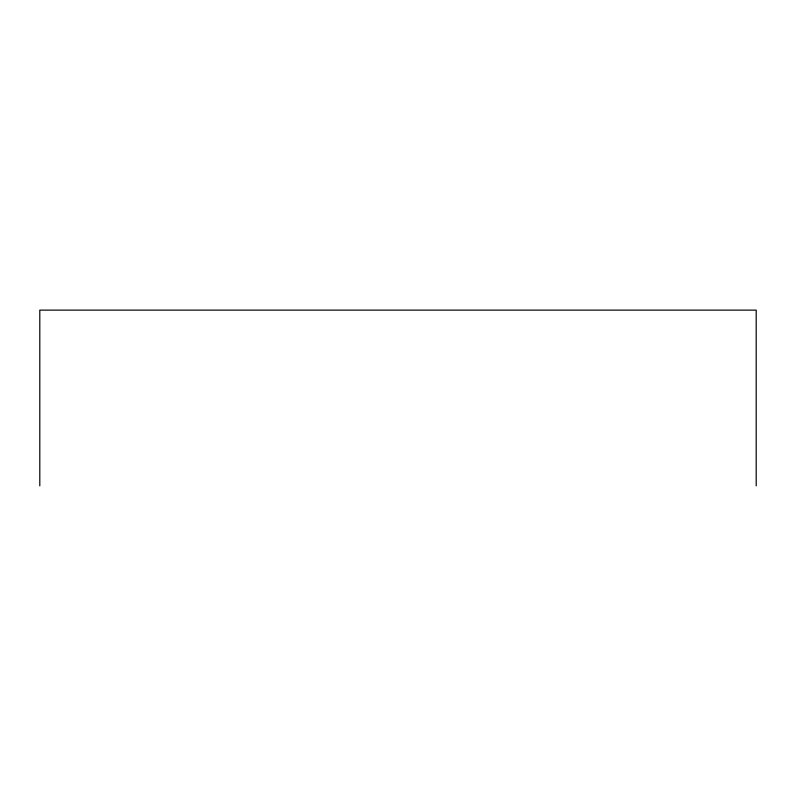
<?xml version="1.0" encoding="UTF-8"?>
<svg xmlns="http://www.w3.org/2000/svg" width="796" height="796" viewBox="0 0 796 796"><rect width="100%" height="100%" fill="white"/><g stroke="black" fill="none" stroke-linecap="round" stroke-linejoin="round"><path stroke-width="1.19" d="M756.2 485.868L756.2 310.132L39.8 310.132L39.8 485.868"/></g></svg>
